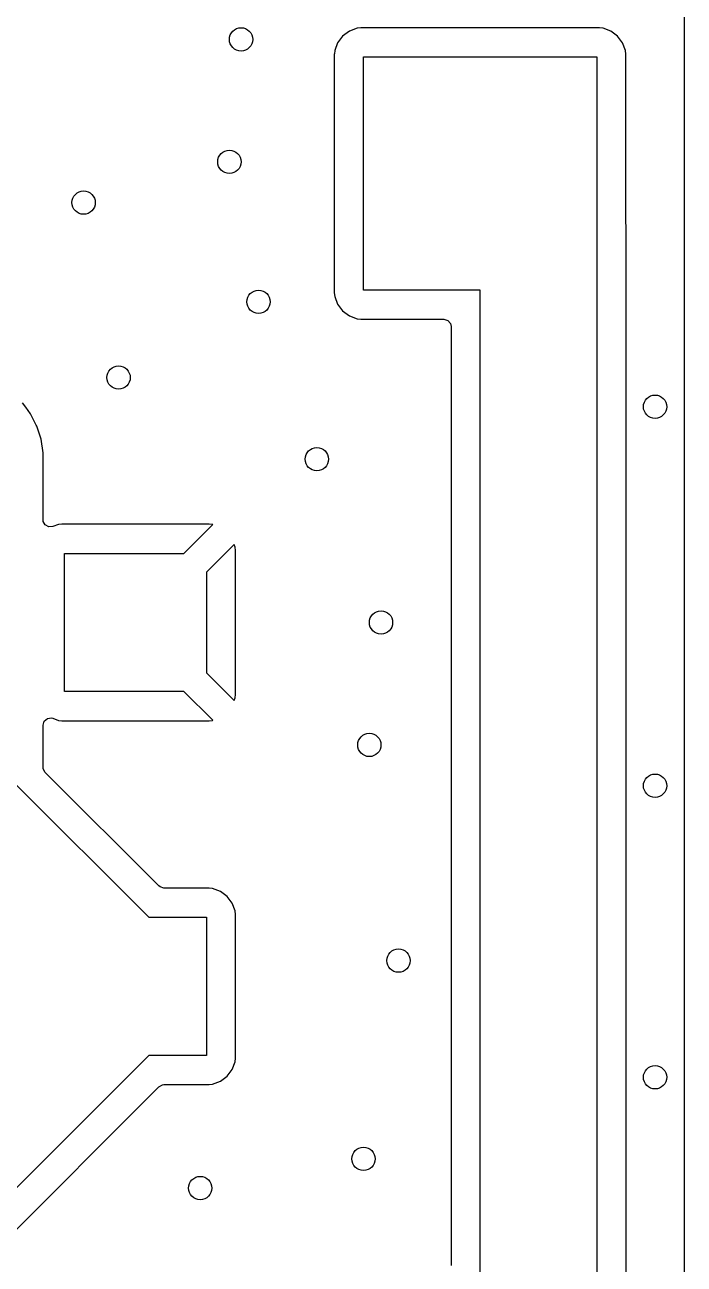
# Model space of a CAD drawing. Extents: x 2.03 to 8.88, y -5.74 to -2.97.
# Drawn here: x 8.433 to 8.878, y -5.146 to -4.309 of the extents above; entities that cross this region are included whole.
import ezdxf

# ---------------------------------------------------------------- set-up
doc = ezdxf.new("R2010")
doc.units = 0
doc.header["$MEASUREMENT"] = 0
doc.layers.add('BLACK', color=7, linetype='CONTINUOUS')

msp = doc.modelspace()

# ---------------------------------------------------------------- linework, layer by layer
at = {"layer": 'BLACK', "linetype": 'CONTINUOUS'}
for p, q in [((8.87793, -3.05134), (8.87793, -5.65929)), ((8.64734, -4.31663), (8.64395, -4.32117)), ((8.65188, -4.31324), (8.64734, -4.31663)), ((8.64734, -4.31663), (8.64734, -4.31663)), ((8.65719, -4.31126), (8.65188, -4.31324)), ((8.65188, -4.31324), (8.65188, -4.31324)), ((8.65953, -4.311), (8.65719, -4.31126)), ((8.82078, -4.311), (8.65953, -4.311)), ((8.65953, -4.311), (8.65953, -4.311)), ((8.82313, -4.31126), (8.82078, -4.311)), ((8.82078, -4.311), (8.82078, -4.311)), ((8.82078, -4.311), (8.82078, -4.311)), ((8.82078, -4.311), (8.82078, -4.311)), ((8.82844, -4.31324), (8.82313, -4.31126)), ((8.82313, -4.31126), (8.82313, -4.31126)), ((8.83297, -4.31663), (8.82844, -4.31324)), ((8.82844, -4.31324), (8.82844, -4.31324)), ((8.83637, -4.32117), (8.83297, -4.31663)), ((8.83297, -4.31663), (8.83297, -4.31663)), ((8.64196, -4.32648), (8.64172, -4.32871)), ((8.64394, -4.32117), (8.64196, -4.32648)), ((8.64395, -4.32117), (8.64394, -4.32117)), ((8.83833, -4.32643), (8.83637, -4.32117)), ((8.83637, -4.32117), (8.83637, -4.32117)), ((8.83835, -4.32648), (8.83833, -4.32643)), ((8.8386, -4.32882), (8.83835, -4.32648)), ((8.64172, -4.32871), (8.64171, -4.32882)), ((8.64171, -4.32882), (8.64171, -4.32882)), ((8.64171, -4.32882), (8.64171, -4.49007)), ((8.66142, -4.48819), (8.66142, -4.33071)), ((8.66142, -4.33071), (8.8189, -4.33071)), ((8.8189, -4.33071), (8.8189, -4.44806)), ((8.8386, -4.44358), (8.8386, -4.32882)), ((8.8386, -4.32882), (8.8386, -4.32882)), ((8.8386, -4.32882), (8.8386, -4.32882)), ((8.83864, -4.44402), (8.8386, -4.44358)), ((8.8189, -4.44806), (8.81894, -4.44886)), ((8.81894, -4.44886), (8.81894, -5.17319)), ((8.83864, -4.44421), (8.83863, -4.44402)), ((8.83863, -4.44402), (8.83864, -4.44402)), ((8.83864, -5.17784), (8.83864, -4.44421)), ((8.64171, -4.49007), (8.64171, -4.49007)), ((8.64171, -4.49007), (8.64196, -4.49242)), ((8.64196, -4.49242), (8.64394, -4.49773)), ((8.7402, -4.48819), (8.66142, -4.48819)), ((8.7402, -5.15688), (8.7402, -4.48819)), ((8.64394, -4.49773), (8.64395, -4.49773)), ((8.64395, -4.49773), (8.64734, -4.50227)), ((8.64734, -4.50227), (8.64734, -4.50227)), ((8.64734, -4.50227), (8.65188, -4.50566)), ((8.65188, -4.50566), (8.65188, -4.50566)), ((8.65188, -4.50566), (8.65719, -4.50764)), ((8.65719, -4.50764), (8.65719, -4.50764)), ((8.65719, -4.50764), (8.65746, -4.50767)), ((8.65746, -4.50767), (8.65953, -4.50789)), ((8.65953, -4.50789), (8.71561, -4.50789)), ((8.71561, -4.50789), (8.71825, -4.50867)), ((8.71825, -4.50867), (8.72005, -4.51075)), ((8.72005, -4.51075), (8.72049, -4.51278)), ((8.72049, -4.51278), (8.72049, -5.1467)), ((8.43335, -4.56731), (8.43112, -4.56425)), ((8.43659, -4.57178), (8.43335, -4.56731)), ((8.44043, -4.57932), (8.43659, -4.57178)), ((8.44046, -4.57937), (8.44043, -4.57932)), ((8.44043, -4.57932), (8.44043, -4.57932)), ((8.44081, -4.58006), (8.44046, -4.57937)), ((8.44304, -4.58692), (8.44081, -4.58006)), ((8.44368, -4.5889), (8.44304, -4.58692)), ((8.44514, -4.59809), (8.44368, -4.5889)), ((8.44514, -4.64332), (8.44514, -4.59809)), ((8.44525, -4.64435), (8.44514, -4.64332)), ((8.44657, -4.64677), (8.44525, -4.64435)), ((8.44898, -4.64809), (8.44657, -4.64677)), ((8.45173, -4.64789), (8.44898, -4.64809)), ((8.45542, -4.64651), (8.45173, -4.64789)), ((8.45776, -4.64626), (8.45542, -4.64651)), ((8.45542, -4.64651), (8.45542, -4.64651)), ((8.5572, -4.64626), (8.45776, -4.64626)), ((8.54021, -4.66594), (8.55962, -4.64654)), ((8.55954, -4.64651), (8.5572, -4.64626)), ((8.55962, -4.64654), (8.55954, -4.64651)), ((8.55962, -4.64654), (8.55962, -4.64654)), ((8.57408, -4.65992), (8.55531, -4.67868)), ((8.57475, -4.66172), (8.57408, -4.65992)), ((8.45965, -4.75925), (8.45965, -4.66594)), ((8.45965, -4.66594), (8.54021, -4.66594)), ((8.575, -4.66406), (8.57475, -4.66172)), ((8.57475, -4.66172), (8.57475, -4.66172)), ((8.575, -4.76113), (8.575, -4.66406)), ((8.575, -4.66406), (8.575, -4.66406)), ((8.55531, -4.67868), (8.55531, -4.74651)), ((8.55531, -4.74651), (8.57408, -4.76528)), ((8.54021, -4.75925), (8.45965, -4.75925)), ((8.55962, -4.77866), (8.54021, -4.75925)), ((8.57475, -4.76348), (8.575, -4.76114)), ((8.575, -4.76114), (8.575, -4.76113)), ((8.57408, -4.76528), (8.57475, -4.76348)), ((8.44591, -4.77924), (8.44799, -4.77744)), ((8.44799, -4.77744), (8.45071, -4.77705)), ((8.45071, -4.77705), (8.45173, -4.77731)), ((8.45173, -4.77731), (8.45542, -4.77868)), ((8.44514, -4.78188), (8.44591, -4.77924)), ((8.44514, -4.81036), (8.44514, -4.78188)), ((8.45542, -4.77868), (8.45542, -4.77868)), ((8.45542, -4.77868), (8.45776, -4.77894)), ((8.45776, -4.77894), (8.45776, -4.77894)), ((8.45776, -4.77894), (8.5572, -4.77894)), ((8.5572, -4.77894), (8.55954, -4.77868)), ((8.5572, -4.77894), (8.5572, -4.77894)), ((8.55954, -4.77868), (8.55962, -4.77866)), ((8.44525, -4.8114), (8.44514, -4.81036)), ((8.44657, -4.81381), (8.44525, -4.8114)), ((8.52324, -4.89048), (8.44657, -4.81381)), ((8.42543, -4.82054), (8.5165, -4.91161)), ((8.52405, -4.89113), (8.52324, -4.89048)), ((8.52669, -4.89191), (8.52405, -4.89113)), ((8.5572, -4.89191), (8.52669, -4.89191)), ((8.55955, -4.89216), (8.5572, -4.89191)), ((8.5572, -4.89191), (8.5572, -4.89191)), ((8.5572, -4.89191), (8.5572, -4.89191)), ((8.5572, -4.89191), (8.5572, -4.89191)), ((8.56486, -4.89414), (8.55955, -4.89216)), ((8.55955, -4.89216), (8.55955, -4.89216)), ((8.56939, -4.89754), (8.56486, -4.89414)), ((8.56486, -4.89414), (8.56486, -4.89414)), ((8.57279, -4.90207), (8.56939, -4.89754)), ((8.56939, -4.89754), (8.56939, -4.89754)), ((8.57474, -4.90732), (8.57279, -4.90207)), ((8.57279, -4.90207), (8.57279, -4.90207)), ((8.5165, -4.91161), (8.55531, -4.91161)), ((8.55531, -4.91161), (8.55531, -5.00492)), ((8.57477, -4.90738), (8.57474, -4.90732)), ((8.57502, -4.90973), (8.57477, -4.90738)), ((8.57502, -5.00681), (8.57502, -4.90973)), ((8.5165, -5.00492), (8.3563, -5.16513)), ((8.55531, -5.00492), (8.5165, -5.00492)), ((8.57279, -5.01446), (8.57477, -5.00915)), ((8.57477, -5.00915), (8.57502, -5.00681)), ((8.56486, -5.02239), (8.56939, -5.019)), ((8.56939, -5.019), (8.57279, -5.01446)), ((8.37743, -5.17186), (8.52324, -5.02606)), ((8.52324, -5.02606), (8.52565, -5.02474)), ((8.52565, -5.02474), (8.52669, -5.02463)), ((8.52669, -5.02463), (8.5572, -5.02463)), ((8.5572, -5.02463), (8.55955, -5.02437)), ((8.5572, -5.02463), (8.5572, -5.02463)), ((8.55955, -5.02437), (8.56486, -5.02239))]:
    msp.add_line(p, q, dxfattribs=at)
at = {"layer": 'BLACK'}
for centre in [(8.57874, -4.3189), (8.57087, -4.40157), (8.47244, -4.42913), (8.59055, -4.49606), (8.49606, -4.54724), (8.85827, -4.56693), (8.62992, -4.60236), (8.67323, -4.7126), (8.66535, -4.79528), (8.85827, -4.82283), (8.68504, -4.94094), (8.85827, -5.01969), (8.66142, -5.0748), (8.55118, -5.09449)]:
    msp.add_circle(centre, 0.00787, dxfattribs=at)
at = {"layer": 'WHITE'}
for centre in [(8.57874, -4.3189), (8.57087, -4.40157), (8.47244, -4.42913), (8.59055, -4.49606), (8.49606, -4.54724), (8.85827, -4.56693), (8.62992, -4.60236), (8.67323, -4.7126), (8.66535, -4.79528), (8.85827, -4.82283), (8.68504, -4.94094), (8.85827, -5.01969), (8.66142, -5.0748), (8.55118, -5.09449)]:
    msp.add_circle(centre, 0.00787, dxfattribs=at)

doc.saveas('drawing.dxf')
